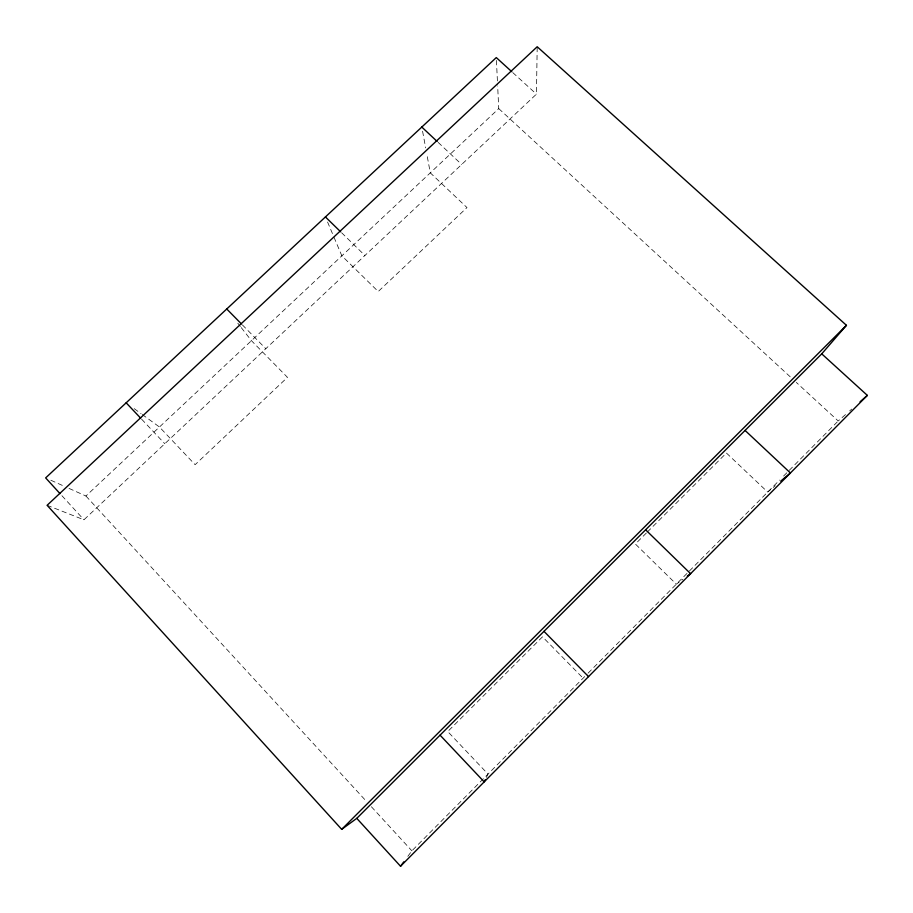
<?xml version="1.0" encoding="UTF-8"?>
<svg xmlns="http://www.w3.org/2000/svg" width="913" height="913" viewBox="0 0 913 913"><rect width="100%" height="100%" fill="white"/><g stroke="black" fill="none" stroke-linecap="round" stroke-linejoin="round"><path stroke-width="0.68" stroke-dasharray="4.57 3.42" d="M47.111 505.3L83.939 519.794L536.445 94.142L537.198 46.746M486.367 777.42L487.999 774.087L447.735 731.541L542.493 636.829L583.122 678.176M407.837 856.337L411.889 850.825L587.127 674.136M588.132 673.121L779.611 480.055M783.582 476.05L837.221 421.977M646.37 533.009L635.368 544.011L676.339 584.194L682.913 579.344M647.374 532.005L726.406 453.019L767.696 492.073L775.274 485.716M69.034 488.409L85.925 496.01L498.749 108.613L497.653 85.936M845.495 414.582L838.214 420.973L796.307 382.41M849.661 410.918L851.738 409.092M50.843 480.238L63.842 486.081M134.2 408.647L141.081 413.657M142.234 414.491L159.455 427.01L195.12 464.694L287.469 377.343L251.44 340.686L241.226 327.573M512.764 72.584L536.445 94.142M498.749 108.613L791.069 377.594M438.16 142.405L461.67 164.477M341.633 232.758L364.915 255.492M242.379 324.88L265.82 348.709M141.618 419.17L164.808 443.729M85.925 496.01L366.558 801.488M371.386 806.738L411.889 850.825M61.924 495.702L83.939 519.794M237.814 323.202L240.37 326.477M327.573 222.019L332.914 234.687M333.987 237.22L341.85 255.845L378.233 291.521L466.988 207.571L430.297 172.854L426.691 153.418M422.571 131.221L425.663 147.872M496.421 60.418L497.585 84.51"/><path stroke-width="1.37" d="M485.282 779.645L484.187 781.87L440.055 735.148M356.778 818.356L821.734 353.856L846.442 325.313L537.198 46.746L47.111 505.3L341.702 829.346L356.778 818.356L400.545 866.254L403.786 861.838M400.545 866.254L867.35 395.386L821.734 353.856M341.702 829.346L846.442 325.313M860.069 401.777L867.35 395.386M780.683 481.162L790.418 472.98L745.076 430.434M687.295 576.103L690.593 573.684L645.617 529.791M511.737 71.648L496.284 57.587L45.65 477.898L60.007 493.613M421.795 127.055L437.133 141.447M325.427 216.952L340.617 231.776M226.744 308.993L241.397 323.887M543.977 631.34L588.543 676.624M126.165 402.804L140.659 418.154"/></g></svg>
